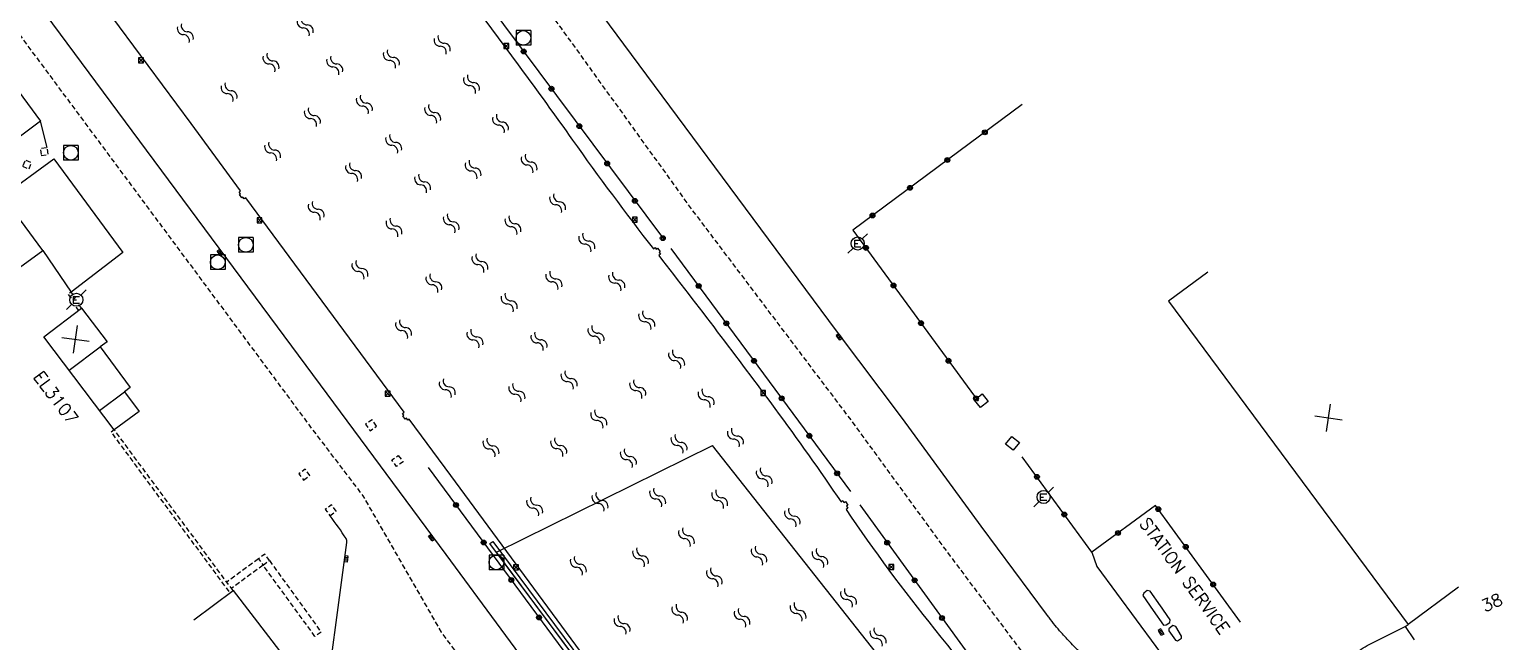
# Model space of a CAD drawing. Header units: millimetres. Extents: x 79999 to 81000, y 145000 to 146000.
# Drawn here: x 80107.9 to 80257.9, y 145308.3 to 145370.7 of the extents above; entities that cross this region are included whole.
import ezdxf
from ezdxf.enums import TextEntityAlignment as Align

# ---------------------------------------------------------------- set-up
doc = ezdxf.new("R2010")
doc.units = ezdxf.units.MM
doc.linetypes.add('DASHED', pattern=[0.75, 0.5, -0.25])
doc.layers.get('0').update_dxf_attribs({"linetype": 'CONTINUOUS'})
for name, color, linetype in [('W0001', 6, 'DASHED'), ('W0008', 7, 'CONTINUOUS'), ('W0100', 7, 'CONTINUOUS'), ('W0112', 1, 'DASHED'), ('W0120', 7, 'CONTINUOUS'), ('W0322', 7, 'CONTINUOUS'), ('W0330', 7, 'CONTINUOUS'), ('W0400', 7, 'CONTINUOUS'), ('W0420', 7, 'CONTINUOUS'), ('W0471', 7, 'CONTINUOUS'), ('W0500', 5, 'DASHED'), ('W0515', 5, 'CONTINUOUS'), ('w0984', 7, 'CONTINUOUS'), ('W0991', 7, 'CONTINUOUS'), ('W1102', 7, 'CONTINUOUS')]:
    doc.layers.add(name, color=color, linetype=linetype)
doc.styles.get("Standard").update_dxf_attribs({"font": 'romans.shx', "width": 0.85})

# ---------------------------------------------------------------- blocks, each defined once
blk = doc.blocks.new('t500o')
at = {"color": 0, "linetype": 'Continuous'}
for centre, start, end in [((-0.5, 0.625), 216.8699, 323.1301), ((0.5, -0.125), 36.8699, 143.1301), ((0.5, -0.625), 36.8699, 143.1301), ((-0.5, 0.125), 216.8699, 323.1301)]:
    blk.add_arc(centre, 0.625, start, end, dxfattribs=at)
blk = doc.blocks.new('T400')
for p, q in [((-0.15, 0.3), (0.15, 0.3)), ((-0.15, -0.25), (-0.15, 0.3)), ((-0.15, 0.15), (0.15, 0.15)), ((-0.15, 0), (0.15, 0)), ((0.15, 0.3), (0.15, -0.25)), ((-0.15, -0.15), (0.15, -0.15)), ((-0.15, -0.25), (-0.15, -0.3)), ((-0.15, -0.3), (0.15, -0.3)), ((0.15, -0.3), (0.15, -0.25))]:
    blk.add_line(p, q)
blk = doc.blocks.new('t330o')
at = {"color": 0, "linetype": 'Continuous'}
for p, q in [((0.25, -0.25), (-0.25, 0.25)), ((-0.25, -0.25), (0.25, 0.25)), ((-0.25, 0.25), (-0.25, -0.25)), ((0.25, 0.25), (-0.25, 0.25)), ((0.25, -0.25), (0.25, 0.25)), ((-0.25, -0.25), (0.25, -0.25)), ((-0.25, -0.25), (-0.25, -0.25))]:
    blk.add_line(p, q, dxfattribs=at)
blk = doc.blocks.new('T420')
for p, q in [((0.75, 0.75), (-0.75, 0.75)), ((-0.75, 0.75), (-0.75, -0.75)), ((0.75, 0.75), (0.75, -0.75)), ((0.75, -0.75), (-0.75, -0.75))]:
    blk.add_line(p, q)
blk.add_ellipse((0, 0), major_axis=(-0.53, 0.53), ratio=1, start_param=3.926991, end_param=10.210176)
blk = doc.blocks.new('T471')
for p, q in [((-0.333334, 0.333334), (-0.333334, -0.333334)), ((-0.333334, 0.333334), (0.333334, 0.333334)), ((-0.333334, 0), (0, 0)), ((0.500001, 0.500001), (1.000002, 1.000002)), ((-0.500001, -0.500001), (-1.000002, -1.000002)), ((-0.333334, -0.333334), (0.333334, -0.333334))]:
    blk.add_line(p, q)
blk.add_ellipse((0, 0), major_axis=(0.471405, 0.471405), ratio=1, start_param=5.4977871438, end_param=11.780972451)
blk = doc.blocks.new('t112o')
at = {"color": 0, "linetype": 'Continuous'}
for p, q in [((-0.5, 0.5), (0.5, 0.5)), ((-0.5, -0.5), (-0.5, 0.5)), ((0.5, 0.5), (0.5, -0.5)), ((0.5, -0.5), (-0.5, -0.5))]:
    blk.add_line(p, q, dxfattribs=at)
blk = doc.blocks.new('t991o')
at = {"color": 0, "linetype": 'Continuous'}
for p, q in [((-1, 1), (1, -1)), ((-1, -1), (1, 1))]:
    blk.add_line(p, q, dxfattribs=at)
blk = doc.blocks.new('t322o')
at = {"color": 0, "linetype": 'Continuous'}
for radius in [0.25, 0.15]:
    blk.add_circle((0, 0), radius, dxfattribs=at)

msp = doc.modelspace()

# ---------------------------------------------------------------- linework, layer by layer
at = {"layer": 'W0001', "flags": 128}
for points in [[(80025.82, 146000), (80026.76, 145990.49), (80027.83, 145978.42), (80028.52, 145965.53), (80029.07, 145954.82), (80029.32, 145947.07), (80029.64, 145937.65), (80029.73, 145929.24), (80029.67, 145920.17), (80029.34, 145904.82), (80029.11, 145894.22), (80028.85, 145885.73), (80028.42, 145877.88), (80028, 145870.61), (80027.11, 145860.31), (80026.13, 145847.73), (80024.83, 145836.8), (80023.7, 145826.24), (80022.04, 145811.35), (80021.11, 145801.3), (80019.73, 145794.43), (80016.02, 145771.23), (80014.26, 145760.79), (80012.1, 145745.76), (80010.77, 145735.78), (80009.98, 145725.57), (80009.14, 145716.94), (80008.96, 145708.16), (80010.24, 145703.17), (80010.56, 145698.4), (80011.72, 145671.21), (80012.18, 145645.27), (80013.34, 145627.73), (80014.12, 145619.56), (80014.79, 145613.13), (80016.13, 145605.34), (80017.91, 145597.62), (80019.95, 145590.51), (80022.51, 145582.34), (80025.27, 145574.5), (80029.01, 145565.9), (80034.02, 145555.9), (80040.49, 145543.09), (80046.28, 145532.83), (80053.5, 145520.57), (80058.89, 145512.28), (80069.27, 145497.7), (80081.33, 145480.98), (80088.43, 145470.58), (80100.98, 145453.39), (80122, 145424.47), (80142.87, 145396.27), (80162.05, 145370.87), (80175.33, 145352.43), (80191.79, 145330.63), (80201.73, 145317.01), (80210.99, 145304.62), (80218.44, 145298.51), (80228.61, 145289.46), (80230.75, 145287)], [(80000, 145513.25), (80007.14, 145503.11), (80025.12, 145478.79), (80066.98, 145422.4), (80106.03, 145371.3), (80136.73, 145329.9), (80141.85, 145323.17), (80149.83, 145309.27), (80163.53, 145290.47), (80173.94, 145274.83), (80181.22, 145265.16)]]:
    msp.add_lwpolyline(points, dxfattribs=at)
at = {"layer": 'W0008', "flags": 128}
for points in [[(80000, 145525.37, 0.000197), (80001.34, 145522.79, 0.010401), (80003.31, 145519.2, 0.034389), (80029.19, 145479.95), (80071.67, 145423.17), (80090.51, 145397.84), (80110.21, 145371.3), (80137.49, 145334.5), (80150.3, 145317.19), (80172.73, 145286.72, -0.010026), (80173.38, 145285.81, -0.012604), (80173.86, 145285.06, -0.003589), (80174.28, 145284.35, -0.003412), (80174.71, 145283.61), (80179.51, 145275.36), (80179.51, 145275.36), (80179.4, 145275.27), (80185.46, 145267.03)], [(80069.22, 145247.25), (80116.66, 145282.28), (80135.38, 145296.2, 0.003084), (80136.37, 145296.94, 0.010525), (80136.66, 145297.17, 0.094268), (80136.82, 145297.37, 0.022569), (80137.29, 145298.32, 0.010499), (80137.63, 145299.16, 0.059112), (80137.67, 145299.31), (80140.22, 145318.42, 0.176944), (80140.14, 145318.81, 0.023752), (80138.5, 145321.13)], [(80236, 145291.91), (80236.9, 145298.3, -0.09022), (80237.85, 145301.16, -0.064289), (80240.32, 145304.57, -0.030205), (80242.87, 145306.96, -0.056257), (80244.44, 145308), (80248.11, 145309.85)]]:
    msp.add_lwpolyline(points, format="xyb", dxfattribs=at)
at = {"layer": 'W0008'}
msp.add_lwpolyline([(80235.03, 145288.95), (80231.95, 145293.17), (80216.52, 145305.83, -0.015592), (80215.37, 145306.83, -0.012725), (80214.04, 145308.14, -0.010711), (80213.03, 145309.23, -0.016606), (80212.42, 145309.96, -0.001674), (80211.8, 145310.76, -0.004007), (80211.54, 145311.1), (80204.89, 145320.07), (80196.84, 145331.06), (80190.13, 145340), (80163.86, 145375.45)], format="xyb", dxfattribs=at)
at = {"layer": 'W0008', "flags": 128}
for points in [[(80105.14, 145353.74), (80110.33, 145357.54), (80117.39, 145348), (80112.11, 145343.96)], [(80109.21, 145348.19), (80112.1, 145343.96)]]:
    msp.add_lwpolyline(points, dxfattribs=at)
for points in [[(80154.79, 145318.31), (80155.08, 145318.51), (80164.12, 145306.33), (80163.85, 145306.15)], [(80225.31, 145308.66), (80225.3, 145308.87), (80224.71, 145309.83), (80224.43, 145309.93), (80224.01, 145309.59), (80223.99, 145309.39), (80224.7, 145308.44), (80224.9, 145308.37)]]:
    msp.add_lwpolyline(points, close=True, dxfattribs=at)
at = {"layer": 'W0008'}
for points in [[(80216.15, 145317.42), (80216.67, 145315.97), (80224.67, 145305.08), (80227.35, 145307), (80237.02, 145298.98)], [(80223.16, 145311.94), (80222.09, 145313.45), (80221.81, 145313.51), (80221.46, 145313.26), (80221.34, 145313), (80222.41, 145311.49), (80223.47, 145309.98), (80223.75, 145310.01), (80224.11, 145310.25), (80224.14, 145310.54), (80223.08, 145312.05)]]:
    msp.add_lwpolyline(points, dxfattribs=at)
at = {"layer": 'W0100', "flags": 128}
for points in [[(80100.66, 145367.16), (80103.05, 145368.94), (80106.09, 145364.82), (80106.32, 145364.99), (80109, 145361.39), (80106.41, 145359.46)], [(80106.48, 145346.19), (80109.21, 145348.19), (80105.14, 145353.74), (80102.41, 145351.75)], [(80109.32, 145339.4), (80113.17, 145342.32), (80115.78, 145338.87), (80115.07, 145338.38), (80118.13, 145334.22), (80117.54, 145333.79), (80119.04, 145331.78), (80116.51, 145329.9)]]:
    msp.add_lwpolyline(points, close=True, dxfattribs=at)
for points in [[(80227.97, 145345.99), (80223.96, 145343.01)], [(80223.96, 145343.01), (80248.4, 145310.06)], [(80124.61, 145310.51), (80128.61, 145313.51), (80135.49, 145304.58), (80134.74, 145299.2), (80115.07, 145284.44), (80067.47, 145249.32), (80064.5, 145253.34)], [(80248.11, 145309.85), (80248.4, 145310.06)], [(80248.11, 145309.85), (80249.02, 145308.47)]]:
    msp.add_lwpolyline(points, dxfattribs=at)
at = {"layer": 'W0112', "flags": 128}
for points in [[(80109.06, 145357.89), (80109.76, 145357.98), (80109.66, 145358.69), (80108.96, 145358.59)], [(80107.15, 145356.78), (80107.8, 145356.5), (80108.07, 145357.15), (80107.43, 145357.43)], [(80111.79, 145343.71), (80112.24, 145343.17), (80112.55, 145343.42), (80112.1, 145343.96)], [(80143.25, 145330.28), (80142.78, 145330.94), (80142.13, 145330.47), (80142.6, 145329.81)], [(80145.46, 145327.3), (80145.94, 145326.65), (80145.29, 145326.17), (80144.81, 145326.83)], [(80135.81, 145324.77), (80136.45, 145325.24), (80135.98, 145325.89), (80135.33, 145325.42)], [(80138.49, 145321.14), (80139.13, 145321.61), (80138.66, 145322.26), (80138.02, 145321.78)], [(80131.67, 145316.1), (80132.32, 145316.58), (80131.84, 145317.22), (80131.2, 145316.75)]]:
    msp.add_lwpolyline(points, close=True, dxfattribs=at)
for points in [[(80113.17, 145342.32), (80112.92, 145342.64), (80112.61, 145342.39), (80112.85, 145342.07)], [(80128.61, 145313.51), (80116.51, 145329.9), (80116.18, 145329.66), (80128.29, 145313.27)], [(80131.2, 145316.75), (80127.98, 145314.37)], [(80132.32, 145316.58), (80137.59, 145309.28), (80136.96, 145308.84), (80131.67, 145316.1), (80128.45, 145313.72)]]:
    msp.add_lwpolyline(points, dxfattribs=at)
at = {"layer": 'W0120', "flags": 128}
msp.add_lwpolyline([(80164.52, 145306.66), (80150.8, 145325.25), (80146.57, 145330.99), (80146.42, 145330.89), (80146.28, 145331.08), (80146.17, 145331), (80145.92, 145331.33), (80146.03, 145331.4), (80145.89, 145331.58), (80146.05, 145331.7), (80129.91, 145353.56), (80129.76, 145353.46), (80129.62, 145353.65), (80129.51, 145353.57), (80129.26, 145353.9), (80129.37, 145353.97), (80129.23, 145354.15), (80129.39, 145354.27), (80124.35, 145361.15), (80112.65, 145376.96)], dxfattribs=at)
at = {"layer": 'W0120'}
msp.add_lwpolyline([(80152.37, 145374.24, -0.00844), (80163.22, 145359.46, 0.011199), (80171.46, 145348.37), (80171.63, 145348.5), (80171.76, 145348.34), (80171.89, 145348.43), (80172.15, 145348.09), (80172.04, 145348), (80172.18, 145347.81), (80172.01, 145347.67, -0.006333), (80183.85, 145332.07, -0.010637), (80190.59, 145322.55), (80190.77, 145322.68), (80190.89, 145322.5), (80191.03, 145322.58), (80191.28, 145322.21), (80191.15, 145322.13), (80191.29, 145321.92), (80191.1, 145321.79, 0.021182), (80200.12, 145309.57, -0.019122), (80210.18, 145296.07)], format="xyb", dxfattribs=at)
at = {"layer": 'W0322', "flags": 128}
for points in [[(80152.57, 145376.12), (80172.48, 145349.37)], [(80209.06, 145363.09), (80191.8, 145350.28), (80204.56, 145332.84)], [(80109.66, 145358.69), (80109, 145361.39)], [(80173.25, 145348.4), (80191.55, 145323.62)], [(80216.15, 145317.42), (80209.05, 145327.16)], [(80148.51, 145326.05), (80163.4, 145305.9)], [(80192.52, 145322.25), (80209.01, 145299.51)], [(80222.64, 145322.2), (80216.15, 145317.42)], [(80231.32, 145310.29), (80222.64, 145322.2)]]:
    msp.add_lwpolyline(points, dxfattribs=at)
at = {"layer": 'W0515'}
for p, q in [((80155.46, 145317.43), (80177.49, 145328.29)), ((80215.62, 145280.05), (80177.49, 145328.29)), ((80191.36, 145269.22), (80155.46, 145317.43))]:
    msp.add_line(p, q, dxfattribs=at)
at = {"layer": 'W1102', "flags": 128}
for points in [[(80111.9, 145335.98), (80115.07, 145338.38)], [(80115.01, 145331.88), (80117.54, 145333.79)], [(80253.53, 145313.87), (80248.4, 145310.06)]]:
    msp.add_lwpolyline(points, dxfattribs=at)

# ---------------------------------------------------------------- block references
at = {"layer": 'W0112'}
for p, rotation in [((80204.89, 145332.87), 308.9900792773324), ((80208.07, 145328.53), 321.2538605096368)]:
    msp.add_blockref('t112o', p, dxfattribs=dict(at, rotation=rotation))
at = {"layer": 'W0322'}
for p, rotation in [((80158.24, 145368.5), 306.6548921063971), ((80161.07, 145364.69), 306.6548921063971), ((80163.91, 145360.88), 306.6548921063971), ((80205.25, 145360.25), 216.5735449332869), ((80166.75, 145357.07), 306.6548921063971), ((80201.43, 145357.42), 216.5735449332869), ((80197.62, 145354.59), 216.5735449332869), ((80169.58, 145353.26), 306.6548921063971), ((80193.8, 145351.76), 216.5735449332869), ((80172.42, 145349.45), 306.6548921063971), ((80193.14, 145348.46), 306.1695423125033), ((80176.08, 145344.58), 306.4512370966649), ((80195.94, 145344.62), 306.1695423125033), ((80178.9, 145340.76), 306.4512370966649), ((80198.74, 145340.79), 306.1695423125033), ((80181.72, 145336.94), 306.4512370966649), ((80201.55, 145336.95), 306.1695423125033), ((80184.54, 145333.12), 306.4512370966649), ((80204.35, 145333.12), 306.1695423125033), ((80187.36, 145329.3), 306.4512370966649), ((80190.19, 145325.47), 306.4512370966649), ((80210.56, 145325.1), 126.0901021790898), ((80151.34, 145322.23), 306.4651121465216), ((80213.35, 145321.26), 126.0901021790898), ((80222.93, 145321.81), 126.0901021790996), ((80218.82, 145319.38), 216.3102800909541), ((80154.16, 145318.41), 306.4651121465216), ((80195.3, 145318.4), 305.9509255301218), ((80225.73, 145317.97), 126.0901021790996), ((80156.98, 145314.59), 306.4651121465216), ((80198.09, 145314.56), 305.9509255301218), ((80228.53, 145314.13), 126.0901021790996), ((80159.8, 145310.77), 306.4651121465216), ((80200.88, 145310.71), 305.9509255301218)]:
    msp.add_blockref('t322o', p, dxfattribs=dict(at, rotation=rotation))
at = {"layer": 'W0330'}
for p in [(80156.48, 145369.06), (80119.24, 145367.59), (80131.31, 145351.28), (80169.57, 145351.35), (80144.38, 145333.59), (80182.65, 145333.67), (80157.45, 145315.87), (80195.72, 145315.91)]:
    msp.add_blockref('t330o', p, dxfattribs=at)
at = {"layer": 'W0400'}
for p, rotation in [((80127.3, 145347.99), 36.54914478440441), ((80190.41, 145339.38), 216.8903131592448), ((80148.84, 145318.91), 36.50822886393508), ((80140.15, 145316.73), 172.3959305397748), ((80223.21, 145309.26), 210.2172128218127)]:
    msp.add_blockref('T400', p, dxfattribs=dict(at, rotation=rotation))
at = {"layer": 'W0420'}
for p in [(80158.21, 145369.88), (80112.08, 145358.16), (80129.92, 145348.77), (80127.05, 145347), (80155.46, 145316.38)]:
    msp.add_blockref('T420', p, dxfattribs=at)
at = {"layer": 'W0471'}
for p in [(80192.29, 145348.91), (80112.64, 145343.17), (80211.24, 145323.05)]:
    msp.add_blockref('T471', p, dxfattribs=at)
at = {"layer": 'W0500'}
for p, rotation in [((80135.97, 145371.05), 306.9620509143937), ((80123.75, 145370.36), 306.5216193576044), ((80149.93, 145369.18), 306.9890819486805), ((80132.48, 145367.38), 306.9990295346441), ((80138.98, 145367.07), 307.1846711880826), ((80144.76, 145367.73), 307.1986601050327), ((80152.92, 145365.17), 306.4566564795727), ((80128.21, 145364.34), 306.5216193576044), ((80136.7, 145361.8), 307.2156109091435), ((80142, 145363.08), 306.9782006123363), ((80148.96, 145362.12), 306.4462728312822), ((80155.87, 145361.14), 305.9242310104799), ((80144.99, 145359.07), 306.4356925467885), ((80132.65, 145358.29), 306.199859504978), ((80140.9, 145356.2), 306.4488074437918), ((80153.08, 145356.46), 305.6938855575209), ((80158.79, 145357.07), 305.3918055413793), ((80147.94, 145355.04), 305.8931844812561), ((80161.7, 145353.01), 306.1272593892692), ((80137.09, 145352.25), 306.4266284572935), ((80145.02, 145350.54), 305.68200397844), ((80150.86, 145350.97), 305.3506764157223), ((80157.15, 145350.77), 305.9699151563737), ((80164.68, 145349), 307.0410767830954), ((80153.78, 145346.91), 306.1716624949806), ((80141.55, 145346.21), 306.4266284572935), ((80149.09, 145344.85), 305.9804815415893), ((80161.32, 145345.15), 307.229175411925), ((80167.73, 145345.03), 308.0044149831733), ((80156.76, 145342.9), 307.0572317830789), ((80170.79, 145341.08), 307.6065126557695), ((80146, 145340.18), 306.4266284572935), ((80165.61, 145339.61), 307.7569122444278), ((80153.27, 145339.23), 307.2014574240507), ((80159.8, 145338.93), 307.9814522796441), ((80173.83, 145337.11), 307.2336572600601), ((80162.87, 145334.98), 307.6070773997553), ((80150.45, 145334.14), 306.4095707872442), ((80157.55, 145333.69), 307.7759823102779), ((80169.87, 145334.06), 307.231495512512), ((80176.84, 145333.12), 306.8608018643372), ((80165.9, 145331.01), 307.2293052585935), ((80179.83, 145329.11), 306.4879464686197), ((80154.91, 145328.11), 306.4220443928469), ((80161.81, 145328.14), 307.2435689364689), ((80174.08, 145328.47), 306.7060787806021), ((80168.91, 145327.02), 306.8515331174465), ((80182.76, 145325.06), 305.4250198176802), ((80171.9, 145323.01), 306.4480031851821), ((80178.22, 145322.83), 305.6014530815173), ((80159.36, 145322.07), 306.4220443928469), ((80166.02, 145322.55), 306.71115556266), ((80185.62, 145320.96), 304.3605822743723), ((80174.83, 145318.96), 305.3424893010676), ((80170.16, 145316.9), 305.5729702769066), ((80182.22, 145317.08), 304.0830313737879), ((80188.44, 145316.83), 304.8265777846196), ((80163.81, 145316.04), 306.4220443928469), ((80177.68, 145314.86), 304.2369754169608), ((80191.35, 145312.76), 306.3798181600486), ((80174.15, 145311.15), 303.8798533143894), ((80186.21, 145311.33), 305.8061668742852), ((80168.27, 145310), 306.4220443928469), ((80180.5, 145310.73), 304.9673469197496), ((80194.37, 145308.78), 307.933058535486)]:
    msp.add_blockref('t500o', p, dxfattribs=dict(at, rotation=rotation))
at = {"layer": 'W0991'}
for p, rotation in [((80112.55, 145339.13), 37.11543704518666), ((80240.29, 145331.13), 36.57354493291268)]:
    msp.add_blockref('t991o', p, dxfattribs=dict(at, rotation=rotation))

# ---------------------------------------------------------------- texts
at = {"layer": 'w0984'}
for s, rotation, p in [('EL3107', 307.1154, (80110.56, 145333.18)), ('STATION SERVICE', 306.0901, (80225.62, 145315))]:
    msp.add_text(s, height=1.25, rotation=rotation, dxfattribs=at).set_placement(p, align=Align.MIDDLE)
at = {"layer": 'W0991'}
msp.add_text('38', height=1.25, rotation=24.0407, dxfattribs=at).set_placement((80256.93, 145312.28), align=Align.MIDDLE)

doc.saveas('drawing.dxf')
